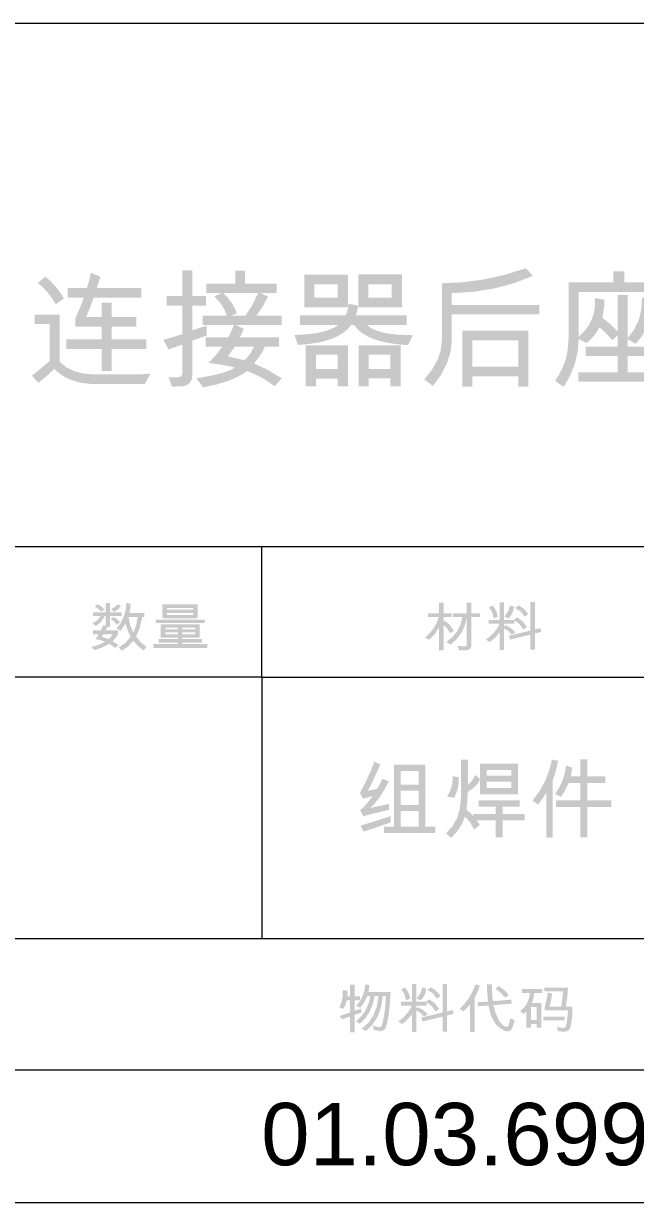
# Model space of a CAD drawing. Header units: millimetres. Extents: x 3 to 294, y 5 to 205.
# Drawn here: x 222.24 to 242.1, y 5.22 to 43.53 of the extents above; entities that cross this region are included whole.
import ezdxf

# ---------------------------------------------------------------- set-up
doc = ezdxf.new("R2010")
doc.units = ezdxf.units.MM

msp = doc.modelspace()

# ---------------------------------------------------------------- hatches: boundary and pattern name
h = msp.add_hatch(color=7)
h.paths.add_polyline_path([(226.217365, 32.960438), (225.09895, 32.960438), (225.09895, 32.236692), (224.776489, 32.236692), (224.776489, 32.960438), (223.621141, 32.960438), (223.621141, 33.268567), (224.776489, 33.268567), (224.776489, 33.683632), (223.914388, 33.683632), (223.914388, 33.942152), (224.019282, 34.187202), (224.100768, 34.383262), (224.158792, 34.530333), (224.193303, 34.628415), (223.664136, 34.628415), (223.664136, 34.936545), (224.294726, 34.936545), (224.370519, 35.203884), (224.416545, 35.436497), (224.726879, 35.304205), (224.617187, 34.936545), (226.055859, 34.936545), (226.055859, 34.628415), (224.51411, 34.628415), (224.444037, 34.437505), (224.379338, 34.268196), (224.320013, 34.120384), (224.266063, 33.993967), (224.776489, 33.993967), (224.776489, 34.463051), (225.09895, 34.463051), (225.09895, 33.993967), (225.894904, 33.993967), (225.894904, 33.683632), (225.09895, 33.683632), (225.09895, 33.268567), (226.217365, 33.268567)])
h.paths.add_polyline_path([(223.544522, 34.597547), (223.282144, 34.411236), (223.149551, 34.618683), (223.008121, 34.802875), (222.857906, 34.963916), (222.698958, 35.101909), (222.940942, 35.308615), (223.116332, 35.156273), (223.275392, 34.986981), (223.418122, 34.800739)])
h.paths.add_polyline_path([(226.35572, 32.156215), (226.173819, 31.821076), (224.416545, 31.821076), (224.106004, 31.85408), (223.777687, 31.952816), (223.617378, 32.024225), (223.47376, 32.107777), (223.346783, 32.203421), (223.236393, 32.311106), (222.961406, 32.059614), (222.719904, 31.858559), (222.50493, 32.087864), (222.727759, 32.270575), (222.898498, 32.411841), (223.017147, 32.511559), (223.083706, 32.569626), (223.083706, 33.764661), (222.597535, 33.764661), (222.597535, 34.072239), (223.406167, 34.072239), (223.406167, 32.536553), (223.631063, 32.358261), (223.892339, 32.230973), (224.189996, 32.154639), (224.524032, 32.129205), (225.919709, 32.129205), (225.981635, 32.130868), (226.074876, 32.135889), (226.199537, 32.144321)])
h = msp.add_hatch(color=7)
h.paths.add_polyline_path([(228.176936, 33.392591), (227.715568, 33.231085), (227.715568, 32.104401), (227.695794, 31.967148), (227.636745, 31.859661), (227.550273, 31.786901), (227.447678, 31.752174), (227.381532, 31.745577), (227.293889, 31.740736), (227.184748, 31.737756), (227.05411, 31.73674), (226.94056, 32.04046), (227.163802, 32.032191), (227.264046, 32.040167), (227.335712, 32.064162), (227.37875, 32.10428), (227.393108, 32.160625), (227.393108, 33.098793), (226.94056, 32.939492), (226.775195, 33.255889), (227.393108, 33.43779), (227.393108, 34.369895), (226.884887, 34.369895), (226.884887, 34.674166), (227.393108, 34.674166), (227.393108, 35.513116), (227.715568, 35.513116), (227.715568, 34.674166), (228.160399, 34.674166), (228.160399, 34.369895), (227.715568, 34.369895), (227.715568, 33.566223), (228.176936, 33.712847)])
h.paths.add_polyline_path([(230.616063, 32.002977), (230.390616, 31.745008), (230.185263, 31.893535), (229.968592, 32.024957), (229.740656, 32.139325), (229.501506, 32.236692), (229.234235, 32.072154), (228.905367, 31.929114), (228.5149, 31.807571), (228.062834, 31.707526), (227.850065, 32.007387), (228.082997, 32.044826), (228.293966, 32.083971), (228.482972, 32.124821), (228.650016, 32.167377), (228.795098, 32.211638), (228.918217, 32.257604), (229.019373, 32.305275), (229.098568, 32.354652), (228.93043, 32.39403), (228.732009, 32.43196), (228.50341, 32.468444), (228.244735, 32.50348), (228.49981, 32.779226), (228.689566, 33.032647), (228.147721, 33.032647), (228.147721, 33.336367), (228.879735, 33.336367), (228.967447, 33.498079), (229.065495, 33.735447), (228.054566, 33.735447), (228.054566, 34.039166), (228.836189, 34.039166), (228.771284, 34.208562), (228.680746, 34.369482), (228.564578, 34.521927), (228.422778, 34.665898), (228.66862, 34.775039), (228.168667, 34.775039), (228.168667, 35.080963), (229.109041, 35.080963), (229.109041, 35.504848), (229.429297, 35.504848), (229.429297, 35.080963), (230.454557, 35.080963), (230.454557, 34.775039), (229.933659, 34.775039), (230.175642, 34.661488), (229.994913, 34.329037), (229.793099, 34.039166), (230.616063, 34.039166), (230.616063, 33.735447), (229.133845, 33.735447), (229.387956, 33.607565), (229.318502, 33.450468), (229.255664, 33.336367), (230.531176, 33.336367), (230.531176, 33.032647), (230.068155, 33.032647), (230.023817, 32.927735), (229.95116, 32.801481), (229.850184, 32.653833), (229.72089, 32.484739), (230.167856, 32.279618)])
h.paths.add_polyline_path([(229.853181, 34.775039), (228.714371, 34.775039), (228.86921, 34.619493), (228.994801, 34.457125), (229.091247, 34.287937), (229.15865, 34.111927), (228.968481, 34.043576), (229.441975, 34.039166), (229.657086, 34.374029)])
h.paths.add_polyline_path([(229.71648, 33.032647), (229.094709, 33.032647), (229.020915, 32.927744), (228.95911, 32.840411), (228.909294, 32.770648), (228.871467, 32.718454), (229.404492, 32.592226), (229.589838, 32.788252)])
h = msp.add_hatch(color=7)
h.paths.add_polyline_path([(234.522526, 34.310364), (233.108659, 34.310364), (233.108659, 35.385234), (234.522526, 35.385234)])
h.paths.add_polyline_path([(234.187938, 34.620147), (234.187938, 35.060568), (233.43112, 35.060568), (233.43112, 34.620147)])
h.paths.add_polyline_path([(232.774071, 34.310364), (231.355794, 34.310364), (231.355794, 35.368697), (232.774071, 35.368697)])
h.paths.add_polyline_path([(232.438932, 34.620147), (232.438932, 35.060568), (231.678255, 35.060568), (231.678255, 34.620147)])
h.paths.add_polyline_path([(234.874201, 33.409127), (234.820975, 33.290073), (234.77705, 33.195876), (234.742426, 33.126586), (234.717105, 33.082256), (234.392008, 33.107913), (234.097194, 33.149737), (233.832663, 33.207724), (233.598414, 33.281865), (233.394447, 33.372156), (233.220762, 33.478589), (233.07736, 33.601158), (232.96424, 33.739856), (232.874943, 33.739856), (232.759653, 33.602553), (232.615528, 33.481276), (232.442567, 33.376032), (232.24077, 33.286826), (232.010138, 33.213666), (231.750671, 33.156559), (231.462368, 33.115509), (231.14523, 33.090525), (231.033333, 33.412986), (231.276292, 33.42208), (231.500815, 33.440262), (231.706916, 33.467527), (231.894607, 33.503867), (232.063901, 33.549277), (232.214812, 33.603749), (232.347351, 33.667278), (232.461532, 33.739856), (231.215234, 33.739856), (231.215234, 34.051844), (232.697452, 34.051844), (232.760773, 34.2303), (232.790608, 34.427773), (233.096532, 34.366037), (233.068765, 34.18703), (233.028181, 34.051844), (234.671354, 34.051844), (234.671354, 33.739856), (233.379305, 33.739856), (233.479532, 33.660895), (233.604511, 33.592682), (233.754244, 33.535218), (233.928729, 33.488502), (234.127968, 33.452535), (234.351959, 33.427317), (234.600704, 33.412848)])
h.paths.add_polyline_path([(234.48339, 31.745008), (234.150456, 31.745008), (234.150456, 32.007387), (233.443798, 32.007387), (233.443798, 31.745008), (233.121337, 31.745008), (233.121337, 33.078398), (234.48339, 33.078398)])
h.paths.add_polyline_path([(234.150456, 32.311106), (234.150456, 32.770269), (233.443798, 32.770269), (233.443798, 32.311106)])
h.paths.add_polyline_path([(232.774071, 31.745008), (232.438932, 31.745008), (232.438932, 31.99085), (231.727864, 31.99085), (231.727864, 31.745008), (231.393277, 31.745008), (231.393277, 33.078398), (232.774071, 33.078398)])
h.paths.add_polyline_path([(232.438932, 32.311106), (232.438932, 32.770269), (231.727864, 32.770269), (231.727864, 32.311106)])
h = msp.add_hatch(color=7)
h.paths.add_polyline_path([(238.979101, 34.082712), (236.13924, 34.082712), (236.13924, 33.231085), (236.101103, 32.864914), (235.986692, 32.496521), (235.796005, 32.125958), (235.529045, 31.753276), (235.246272, 31.969904), (235.496592, 32.282116), (235.675393, 32.598565), (235.782673, 32.919148), (235.818433, 33.243763), (235.818433, 35.093641), (236.496023, 35.12413), (237.176972, 35.215597), (237.861332, 35.368043), (238.549154, 35.581467), (238.772396, 35.331215), (238.165086, 35.096199), (237.523824, 34.924487), (236.84856, 34.81613), (236.13924, 34.77118), (236.13924, 34.390842), (238.979101, 34.390842)])
h.paths.add_polyline_path([(238.623568, 31.73674), (238.303312, 31.73674), (238.303312, 32.071328), (236.808967, 32.071328), (236.808967, 31.73674), (236.486506, 31.73674), (236.486506, 33.553546), (238.623568, 33.553546)])
h.paths.add_polyline_path([(238.303312, 32.379457), (238.303312, 33.243763), (236.808967, 33.243763), (236.808967, 32.379457)])
h = msp.add_hatch(color=7)
h.dxf.hatch_style = 2
h.paths.add_polyline_path([(243.222908, 33.412986), (243.136203, 33.337021), (243.066294, 33.278627), (243.013231, 33.237803), (242.977066, 33.214548), (242.848081, 33.395519), (242.728192, 33.548171), (242.617398, 33.672505), (242.515699, 33.768519), (242.431759, 33.577945), (242.335313, 33.407267), (242.226259, 33.256535), (242.104492, 33.125802), (241.85424, 33.272426), (241.85424, 33.037057), (242.968798, 33.037057), (242.968798, 32.726723), (241.85424, 32.726723), (241.85424, 32.201966), (243.204167, 32.201966), (243.204167, 31.893836), (240.254614, 31.893836), (240.254614, 32.201966), (241.531779, 32.201966), (241.531779, 32.726723), (240.492187, 32.726723), (240.492187, 33.037057), (241.531779, 33.037057), (241.531779, 33.396449), (241.34602, 33.243763), (241.145102, 33.474446), (240.932608, 33.667096), (240.854353, 33.519422), (240.758424, 33.384047), (240.644719, 33.261074), (240.513134, 33.150607), (240.262882, 33.285104), (240.228362, 32.867549), (240.135551, 32.468961), (239.984449, 32.089285), (239.775056, 31.728472), (239.496141, 31.9225), (239.62752, 32.133761), (239.732337, 32.333499), (239.810696, 32.521765), (239.8627, 32.698611), (239.896703, 32.885576), (239.920991, 33.104167), (239.935563, 33.354385), (239.940421, 33.636228), (239.940421, 35.118446), (241.385156, 35.118446), (241.385156, 35.486106), (241.74069, 35.486106), (241.74069, 35.118446), (243.162825, 35.118446), (243.162825, 34.810316), (240.262882, 34.810316), (240.262882, 33.357313), (240.396672, 33.481804), (240.511135, 33.615506), (240.606272, 33.758432), (240.682081, 33.910595), (240.738563, 34.072009), (240.775719, 34.242685), (240.793547, 34.422638), (240.792049, 34.611879), (241.100178, 34.556206), (241.08247, 34.277636), (241.029622, 33.971367), (241.285455, 33.768795), (241.531779, 33.518268), (241.531779, 34.708893), (241.85424, 34.708893), (241.85424, 33.31983), (242.06601, 33.593827), (242.213495, 33.903223), (242.296694, 34.248068), (242.315608, 34.628415), (242.625391, 34.581011), (242.610232, 34.358251), (242.581845, 34.103658), (242.740379, 33.97737), (242.900102, 33.820127), (243.060963, 33.631982)])
h = msp.add_hatch(color=7)
h.paths.add_polyline_path([(226.226946, 23.267912), (226.126073, 23.160425), (225.940451, 23.31387), (225.796998, 23.475169), (225.629635, 23.290305), (225.427132, 23.152157), (225.320748, 23.257439), (225.528763, 23.391867), (225.713213, 23.601949), (225.615717, 23.801902), (225.5484, 24.034102), (225.383586, 23.790464), (225.257909, 23.881415), (225.384534, 24.039769), (225.480049, 24.230472), (225.544558, 24.453628), (225.578165, 24.70934), (225.714867, 24.674614), (225.693369, 24.498983), (225.671872, 24.372548), (226.161902, 24.372548), (226.161902, 24.248524), (226.085283, 24.246871), (226.077566, 24.192852), (226.004806, 23.877763), (225.889051, 23.611871), (226.042495, 23.425836)])
h.paths.add_polyline_path([(225.946377, 24.246871), (225.642106, 24.246871), (225.700811, 23.967473), (225.800856, 23.736445), (225.890153, 23.980289)])
h.paths.add_polyline_path([(225.416659, 24.277188), (225.041281, 24.277188), (225.041281, 23.921654), (224.951985, 23.921654), (224.938824, 23.890303), (224.901273, 23.814718), (225.303109, 23.814718), (225.303109, 23.700065), (225.234827, 23.579349), (225.128925, 23.46194), (225.243784, 23.385941), (225.318543, 23.326892), (225.205544, 23.24421), (225.023091, 23.374848), (224.787516, 23.258266), (224.530856, 23.166489), (224.433291, 23.27122), (224.682578, 23.346392), (224.879775, 23.442648), (224.742041, 23.490259), (224.569992, 23.530842), (224.640617, 23.628407), (224.681889, 23.687938), (224.488413, 23.687938), (224.488413, 23.814718), (224.75024, 23.814718), (224.777525, 23.873422), (224.813078, 23.980082), (224.899619, 23.961341), (224.899619, 24.277188), (224.862137, 24.277188), (224.806438, 24.171449), (224.739422, 24.082402), (224.661141, 24.009995), (224.571646, 23.954175), (224.480144, 24.047882), (224.631384, 24.143725), (224.744176, 24.277188), (224.488413, 24.277188), (224.488413, 24.403967), (224.899619, 24.403967), (224.899619, 24.702726), (225.041281, 24.702726), (225.041281, 24.403967), (225.416659, 24.403967)])
h.paths.add_polyline_path([(225.128925, 23.687938), (224.835127, 23.687938), (224.781659, 23.601949), (224.797679, 23.598331), (224.839123, 23.584999), (224.905993, 23.561951), (224.998287, 23.529188), (225.077662, 23.610217)])
h.paths.add_polyline_path([(224.862137, 24.489957), (224.756854, 24.420504), (224.670383, 24.506424), (224.549597, 24.583663), (224.633382, 24.661385), (224.769257, 24.587039)])
h.paths.add_polyline_path([(225.400674, 24.598546), (225.3018, 24.494642), (225.181841, 24.417196), (225.075457, 24.500981), (225.204924, 24.577875), (225.297597, 24.659731)])
h.paths.add_polyline_path([(225.363742, 24.07875), (225.265626, 23.986697), (225.179223, 24.095493), (225.065535, 24.180725), (225.155934, 24.253485), (225.265626, 24.184308)])
h = msp.add_hatch(color=7)
h.paths.add_polyline_path([(227.892471, 24.202773), (226.745392, 24.202773), (226.745392, 24.65477), (227.892471, 24.65477)])
h.paths.add_polyline_path([(227.743091, 24.480035), (227.743091, 24.535707), (226.893669, 24.535707), (226.893669, 24.480035)])
h.paths.add_polyline_path([(227.743091, 24.315221), (227.743091, 24.379162), (226.893669, 24.379162), (226.893669, 24.315221)])
h.paths.add_polyline_path([(228.118469, 24.051189), (226.521598, 24.051189), (226.521598, 24.163086), (228.118469, 24.163086)])
h.paths.add_polyline_path([(228.199498, 23.239249), (226.447735, 23.239249), (226.447735, 23.364926), (227.247549, 23.364926), (227.247549, 23.414536), (226.618061, 23.414536), (226.618061, 23.527535), (227.247549, 23.527535), (227.247549, 23.572183), (226.688065, 23.572183), (226.688065, 24.011502), (227.957514, 24.011502), (227.957514, 23.572183), (227.395826, 23.572183), (227.395826, 23.527535), (228.031377, 23.527535), (228.031377, 23.414536), (227.395826, 23.414536), (227.395826, 23.364926), (228.199498, 23.364926)])
h.paths.add_polyline_path([(227.808135, 23.845035), (227.808135, 23.899054), (227.395826, 23.899054), (227.395826, 23.845035)])
h.paths.add_polyline_path([(227.247549, 23.899054), (226.837445, 23.899054), (226.837445, 23.845035), (227.247549, 23.845035)])
h.paths.add_polyline_path([(227.808135, 23.684631), (227.808135, 23.748572), (227.395826, 23.748572), (227.395826, 23.684631)])
h.paths.add_polyline_path([(227.247549, 23.684631), (227.247549, 23.748572), (226.837445, 23.748572), (226.837445, 23.684631)])
h = msp.add_hatch(color=7)
h.paths.add_polyline_path([(237.060887, 24.250178), (236.778114, 24.250178), (236.778114, 23.335161), (236.765711, 23.258748), (236.728504, 23.206727), (236.65912, 23.176686), (236.550462, 23.166489), (236.377932, 23.168142), (236.332732, 23.304293), (236.559833, 23.293819), (236.6102, 23.30574), (236.627081, 23.346185), (236.627081, 24.253485), (236.568686, 23.983743), (236.461303, 23.742578), (236.30493, 23.530041), (236.099568, 23.346185), (235.963969, 23.437135), (236.165808, 23.60076), (236.319847, 23.79074), (236.426034, 24.007178), (236.484316, 24.250178), (236.185006, 24.250178), (236.185006, 24.370894), (236.628734, 24.370894), (236.628734, 24.715404), (236.778114, 24.715404), (236.778114, 24.370894), (237.060887, 24.370894)])
h.paths.add_polyline_path([(236.20926, 23.797079), (236.081929, 23.722665), (235.982366, 23.882173), (235.875774, 23.988351), (235.875774, 23.160425), (235.726395, 23.160425), (235.726395, 23.902361), (235.57798, 23.676983), (235.40228, 23.506589), (235.273296, 23.576042), (235.439711, 23.7412), (235.56861, 23.907598), (235.660094, 24.075236), (235.714268, 24.244115), (235.369208, 24.244115), (235.369208, 24.370894), (235.726395, 24.370894), (235.726395, 24.707687), (235.875774, 24.707687), (235.875774, 24.370894), (236.142011, 24.370894), (236.142011, 24.244115), (235.875774, 24.244115), (235.875774, 24.097491), (235.911052, 24.125052), (236.069044, 23.995792)])
h = msp.add_hatch(color=7)
h.paths.add_polyline_path([(239.051768, 23.764006), (238.838447, 23.711089), (238.838447, 23.183576), (238.689068, 23.183576), (238.689068, 23.673056), (238.037532, 23.513203), (237.994537, 23.638329), (238.689068, 23.805347), (238.689068, 24.735799), (238.838447, 24.735799), (238.838447, 23.841727), (239.012632, 23.887478)])
h.paths.add_polyline_path([(238.58103, 23.923307), (238.462519, 23.83842), (238.342285, 24.012535), (238.170375, 24.144896), (238.170375, 24.026385), (237.841299, 24.026385), (237.841299, 23.94701), (237.892562, 23.978429), (238.05207, 23.893335), (238.207857, 23.752431), (238.090448, 23.674709), (237.967941, 23.79701), (237.841299, 23.865981), (237.841299, 23.173103), (237.692471, 23.173103), (237.692471, 23.757392), (237.641527, 23.679162), (237.570583, 23.598297), (237.479693, 23.514848), (237.368908, 23.428867), (237.250396, 23.518164), (237.390612, 23.622619), (237.52876, 23.763455), (237.637418, 23.908562), (237.690266, 24.026385), (237.342449, 24.026385), (237.342449, 24.153164), (237.692471, 24.153164), (237.692471, 24.728633), (237.841299, 24.728633), (237.841299, 24.153164), (238.155492, 24.153164), (238.143916, 24.158125), (238.267388, 24.234193), (238.436612, 24.110169)])
h.paths.add_polyline_path([(238.625678, 24.339475), (238.502206, 24.2601), (238.375771, 24.427256), (238.198487, 24.542322), (238.314242, 24.625004), (238.478435, 24.513245)])
h.paths.add_polyline_path([(238.164862, 24.577049), (238.136423, 24.456324), (238.095685, 24.353738), (238.042544, 24.269238), (237.976898, 24.202773), (237.848465, 24.258446), (237.9749, 24.439452), (238.033122, 24.625004)])
h.paths.add_polyline_path([(237.640657, 24.263958), (237.503955, 24.20112), (237.452692, 24.400729), (237.345205, 24.561063), (237.475843, 24.620043), (237.584502, 24.443861)])
h = msp.add_hatch(color=7)
h.paths.add_polyline_path([(234.099488, 17.977922), (233.926603, 17.937227), (233.773401, 17.900726), (233.639875, 17.868422), (233.526017, 17.840324), (233.431823, 17.816438), (233.357285, 17.79677), (233.302397, 17.781326), (233.267153, 17.770113), (233.165178, 17.958629), (233.294576, 18.092368), (233.404957, 18.214117), (233.496321, 18.323878), (233.568668, 18.42165), (233.531323, 18.417171), (233.444093, 18.393538), (233.340671, 18.364186), (233.261641, 18.338968), (233.154154, 18.534649), (233.264345, 18.727824), (233.380014, 18.960118), (233.501264, 19.231583), (233.628199, 19.542271), (233.819471, 19.454076), (233.698746, 19.182792), (233.590372, 18.949438), (233.494297, 18.754119), (233.410469, 18.596936), (233.706472, 18.658672), (233.792943, 18.798337), (233.895538, 18.993811), (234.096732, 18.903963), (233.953485, 18.634832), (233.806517, 18.402082), (233.655829, 18.205711), (233.501419, 18.045721), (234.099488, 18.169744)])
h.paths.add_polyline_path([(235.602652, 17.223859), (233.940738, 17.223859), (233.940738, 17.431116), (234.263199, 17.431116), (234.263199, 19.443052), (235.279089, 19.443052), (235.279089, 17.431116), (235.602652, 17.431116)])
h.paths.add_polyline_path([(235.064115, 18.79372), (235.064115, 19.237448), (234.477071, 19.237448), (234.477071, 18.79372)])
h.paths.add_polyline_path([(235.064115, 18.133915), (235.064115, 18.599692), (234.477071, 18.599692), (234.477071, 18.133915)])
h.paths.add_polyline_path([(235.064115, 17.431116), (235.064115, 17.938234), (234.477071, 17.938234), (234.477071, 17.431116)])
h.paths.add_polyline_path([(234.161224, 17.56892), (233.278177, 17.272366), (233.173446, 17.466945), (233.37173, 17.528104), (233.548626, 17.58301), (233.704141, 17.631664), (233.838281, 17.674064), (233.951053, 17.710212), (234.042463, 17.740107), (234.112518, 17.763749), (234.161224, 17.781138)])
h = msp.add_hatch(color=7)
h.paths.add_polyline_path([(236.122448, 17.066763), (235.952674, 17.212835), (236.164332, 17.449926), (236.31558, 17.719677), (236.406367, 18.022088), (236.436641, 18.357158), (236.436641, 19.612275), (236.663742, 19.612275), (236.663742, 18.788208), (236.797687, 18.923807), (236.905174, 19.112323), (237.059514, 18.980031), (237.059514, 19.482739), (238.287071, 19.482739), (238.287071, 18.481181), (237.059514, 18.481181), (237.059514, 18.969007), (237.000146, 18.861304), (236.916267, 18.758098), (236.802312, 18.659336), (236.658229, 18.564966), (236.645827, 18.256905), (236.616888, 17.980678), (236.76489, 17.859617), (236.841784, 17.772869), (236.848399, 17.84563), (237.570491, 17.84563), (237.570491, 18.088165), (237.016519, 18.088165), (237.016519, 18.291012), (238.349358, 18.291012), (238.349358, 18.088165), (237.796489, 18.088165), (237.796489, 17.84563), (238.507557, 17.84563), (238.507557, 17.638924), (237.796489, 17.638924), (237.796489, 17.083299), (237.570491, 17.083299), (237.570491, 17.638924), (236.946515, 17.638924), (236.959675, 17.618667), (236.988959, 17.577739), (237.051246, 17.484584), (236.864935, 17.337409), (236.728234, 17.583458), (236.56342, 17.762948), (236.502037, 17.587041), (236.408047, 17.412375), (236.2815, 17.238949)])
h.paths.add_polyline_path([(238.06934, 19.273277), (237.271732, 19.273277), (237.271732, 19.095786), (238.06934, 19.095786)])
h.paths.add_polyline_path([(238.06934, 18.890183), (237.271732, 18.890183), (237.271732, 18.686233), (238.06934, 18.686233)])
h.paths.add_polyline_path([(236.162136, 19.073738), (236.367739, 19.039011), (236.365758, 18.865059), (236.339903, 18.696224), (236.290069, 18.532453), (236.216155, 18.373694), (235.990156, 18.409523), (236.067654, 18.552563), (236.123137, 18.69395), (236.156503, 18.833683), (236.167648, 18.971763)])
h = msp.add_hatch(color=7)
h.paths.add_polyline_path([(241.318755, 18.07714), (240.538785, 18.07714), (240.538785, 17.091567), (240.317196, 17.091567), (240.317196, 18.07714), (239.528959, 18.07714), (239.528959, 18.291012), (240.317196, 18.291012), (240.317196, 18.853251), (239.935204, 18.853251), (239.81814, 18.610579), (239.689913, 18.398499), (239.49313, 18.497718), (239.628608, 18.703407), (239.734011, 18.925323), (239.809234, 19.163568), (239.854176, 19.418247), (240.048203, 19.35596), (240.033389, 19.201344), (240.00576, 19.068225), (240.317196, 19.068225), (240.317196, 19.626055), (240.538785, 19.626055), (240.538785, 19.068225), (241.125829, 19.068225), (241.125829, 18.853251), (240.538785, 18.853251), (240.538785, 18.291012), (241.318755, 18.291012)])
h.paths.add_polyline_path([(239.596207, 19.572587), (239.557208, 19.389859), (239.495886, 19.16579), (239.421472, 18.931524), (239.421472, 17.075031), (239.2076, 17.075031), (239.2076, 18.525278), (238.947426, 18.147696), (238.763872, 18.277231), (238.987114, 18.585016), (239.166534, 18.910578), (239.302133, 19.253916), (239.393911, 19.615031)])
h = msp.add_hatch(color=7)
h.paths.add_polyline_path([(234.154072, 12.058535), (234.134951, 11.762834), (234.113144, 11.513177), (234.088649, 11.309511), (234.061467, 11.151786), (234.033355, 11.031148), (234.00607, 10.938673), (233.979612, 10.874206), (233.95398, 10.837594), (233.894518, 10.803349), (233.817279, 10.791843), (233.741556, 10.801765), (233.601754, 10.83153), (233.572539, 10.965475), (233.65399, 10.943771), (233.716476, 10.928268), (233.760047, 10.918967), (233.784757, 10.915866), (233.836158, 10.929233), (233.868542, 10.969885), (233.881461, 11.009073), (233.897067, 11.072136), (233.915361, 11.159176), (233.936342, 11.270297), (233.957202, 11.403735), (233.975064, 11.558514), (233.989827, 11.734688), (234.001385, 11.932307), (233.899961, 11.932307), (233.846847, 11.575748), (233.737973, 11.266784), (233.573392, 11.005464), (233.353156, 10.791843), (233.21921, 10.86791), (233.434908, 11.063988), (233.597482, 11.306678), (233.706933, 11.596083), (233.76326, 11.932307), (233.639237, 11.932307), (233.570197, 11.65316), (233.466431, 11.40941), (233.327938, 11.201111), (233.154718, 11.028314), (233.027939, 11.100523), (233.204681, 11.274983), (233.3422, 11.471767), (233.440549, 11.690875), (233.499779, 11.932307), (233.397804, 11.932307), (233.297828, 11.724774), (233.168499, 11.548661), (233.030144, 11.603783), (233.148801, 11.751569), (233.239399, 11.918733), (233.301988, 12.105225), (233.336619, 12.310992), (233.470013, 12.279573), (233.433633, 12.058535)])
h.paths.add_polyline_path([(233.199918, 11.38936), (232.986598, 11.3166), (232.986598, 10.751053), (232.837218, 10.751053), (232.837218, 11.262029), (232.590825, 11.174937), (232.488299, 11.276912), (232.837218, 11.394321), (232.837218, 11.786786), (232.731385, 11.786786), (232.685634, 11.640507), (232.621693, 11.517793), (232.482236, 11.564095), (232.539088, 11.669929), (232.578216, 11.798913), (232.59967, 11.951048), (232.603503, 12.126335), (232.752882, 12.099876), (232.757843, 11.98798), (232.752882, 11.913566), (232.837218, 11.913566), (232.837218, 12.30107), (232.986598, 12.30107), (232.986598, 11.913566), (233.161333, 11.913566), (233.161333, 11.786786), (232.986598, 11.786786), (232.986598, 11.446686), (233.199918, 11.517793)])
h = msp.add_hatch(color=7)
h.paths.add_polyline_path([(236.201945, 11.351326), (235.988625, 11.298409), (235.988625, 10.770896), (235.839797, 10.770896), (235.839797, 11.260376), (235.188811, 11.100523), (235.145817, 11.225649), (235.839797, 11.392667), (235.839797, 12.323119), (235.988625, 12.323119), (235.988625, 11.429047), (236.162809, 11.474798)])
h.paths.add_polyline_path([(235.731207, 11.510627), (235.613247, 11.42574), (235.493082, 11.599855), (235.321654, 11.732216), (235.321654, 11.613705), (234.992579, 11.613705), (234.992579, 11.53433), (235.043842, 11.565749), (235.20335, 11.480655), (235.359137, 11.339751), (235.241177, 11.262029), (235.119152, 11.38433), (234.992579, 11.453301), (234.992579, 10.760423), (234.843751, 10.760423), (234.843751, 11.344712), (234.793125, 11.266482), (234.722345, 11.185617), (234.631516, 11.102168), (234.520738, 11.016187), (234.402778, 11.105484), (234.542511, 11.209939), (234.680591, 11.350775), (234.789249, 11.495882), (234.842097, 11.613705), (234.494831, 11.613705), (234.494831, 11.740484), (234.843751, 11.740484), (234.843751, 12.315953), (234.992579, 12.315953), (234.992579, 11.740484), (235.30622, 11.740484), (235.295196, 11.745445), (235.418117, 11.821513), (235.587271, 11.697489)])
h.paths.add_polyline_path([(235.776407, 11.926795), (235.652383, 11.84742), (235.526293, 12.014576), (235.349766, 12.129642), (235.46497, 12.212324), (235.629163, 12.100566)])
h.paths.add_polyline_path([(235.315591, 12.164369), (235.28747, 12.043644), (235.246896, 11.941058), (235.193815, 11.856558), (235.128178, 11.790094), (235.000296, 11.845766), (235.126455, 12.026772), (235.184402, 12.212324)])
h.paths.add_polyline_path([(234.792488, 11.851278), (234.655786, 11.78844), (234.604523, 11.988049), (234.497036, 12.148383), (234.627674, 12.207363), (234.736333, 12.031181)])
h = msp.add_hatch(color=7)
h.paths.add_polyline_path([(237.053681, 12.26028), (237.009998, 12.146592), (236.94895, 12.01058), (236.880049, 11.864508), (236.880049, 10.760423), (236.730669, 10.760423), (236.730669, 11.66607), (236.650054, 11.557274), (236.520656, 11.429047), (236.397184, 11.510627), (236.55459, 11.672375), (236.6936, 11.85996), (236.814213, 12.073384), (236.916429, 12.312646)])
h.paths.add_polyline_path([(238.183121, 11.145172), (238.165345, 11.070344), (238.128551, 10.95831), (238.082662, 10.854474), (238.039254, 10.802316), (237.947753, 10.775857), (237.852255, 10.799697), (237.72451, 10.870666), (237.590152, 10.990073), (237.47481, 11.159503), (237.386271, 11.372066), (237.332045, 11.621422), (236.993599, 11.595515), (236.975409, 11.72505), (237.314957, 11.750406), (237.289739, 12.062118), (237.283538, 12.309338), (237.440635, 12.309338), (237.445914, 12.131356), (237.453519, 11.981021), (237.463501, 11.858281), (237.475912, 11.763084), (237.763647, 11.78341), (238.071225, 11.809937), (238.08721, 11.681504), (237.493, 11.632997), (237.562315, 11.375511), (237.670491, 11.144069), (237.735078, 11.048571), (237.801474, 10.980358), (237.869626, 10.939431), (237.939484, 10.925788), (237.964504, 10.943168), (237.989163, 10.995379), (238.013511, 11.082523), (238.037601, 11.204703)])
h.paths.add_polyline_path([(237.994606, 11.963175), (237.872787, 11.875532), (237.709559, 12.053023), (237.555838, 12.166022), (237.66553, 12.252012), (237.830482, 12.135912)])
h = msp.add_hatch(color=7)
h.paths.add_polyline_path([(240.059567, 11.489681), (240.051299, 11.30151), (240.026494, 11.087294), (240.008502, 10.985069), (239.987565, 10.905737), (239.96363, 10.849247), (239.936646, 10.815545), (239.866022, 10.782059), (239.768525, 10.770896), (239.595444, 10.785779), (239.554103, 10.919173), (239.699623, 10.898365), (239.775691, 10.891613), (239.833569, 10.918622), (239.845256, 10.94229), (239.857202, 10.986008), (239.869458, 11.049777), (239.882076, 11.133596), (239.90316, 11.3084), (239.915149, 11.458813), (239.159984, 11.458813), (239.159984, 11.572363), (239.201109, 11.743111), (239.231022, 11.87753), (239.249668, 11.975672), (239.256998, 12.037589), (239.399211, 12.004516), (239.366207, 11.807181), (239.31708, 11.585041), (239.691355, 11.585041), (239.763564, 12.07893), (239.142345, 12.07893), (239.142345, 12.20571), (239.912944, 12.20571), (239.892204, 11.894962), (239.844593, 11.585041), (240.059567, 11.585041)])
h.paths.add_polyline_path([(239.084467, 12.030975), (238.821537, 12.027667), (238.790187, 11.842735), (238.742714, 11.700797), (239.048638, 11.700797), (239.048638, 10.902086), (238.902015, 10.902086), (238.902015, 11.022802), (238.711294, 11.022802), (238.711294, 10.902086), (238.565222, 10.902086), (238.565222, 11.427394), (238.474823, 11.341404), (238.362926, 11.440072), (238.486743, 11.552089), (238.580381, 11.687981), (238.643839, 11.847644), (238.677119, 12.030975), (238.421355, 12.030975), (238.421355, 12.157203), (239.084467, 12.157203)])
h.paths.add_polyline_path([(238.902015, 11.149581), (238.902015, 11.574017), (238.711294, 11.574017), (238.711294, 11.149581)])
h.paths.add_polyline_path([(239.810418, 11.133596), (239.118643, 11.133596), (239.118643, 11.260376), (239.810418, 11.260376)])

# ---------------------------------------------------------------- linework, layer by layer
at = {"color": 9, "lineweight": 0, "true_color": 0xc0c0c0}
for points in [[(291.994167, 43.532778), (176.988611, 43.532778)], [(291.994167, 26.528889), (176.988611, 26.528889)], [(229.975833, 22.295556), (229.975833, 26.528889)], [(229.975833, 22.295556), (176.988611, 22.295556)], [(229.975833, 22.295556), (229.975833, 13.793611)], [(229.975833, 22.295556), (291.994167, 22.295556)], [(221.967778, 13.793611), (251.989167, 13.793611)], [(4.974167, 5.221111), (291.994167, 5.221111)]]:
    msp.add_lwpolyline(points, dxfattribs=at)
at = {"color": 190, "lineweight": 0, "true_color": 0x8000ff}
msp.add_lwpolyline([(221.967778, 9.525), (251.989167, 9.525)], dxfattribs=at)

# ---------------------------------------------------------------- texts
at = {"color": 7, "insert": (229.950546, 8.454785), "char_height": 2.025099, "attachment_point": 1}
msp.add_mtext('{\\fArialUnicodeMS|b0|i0|c0;01.03.6999}', dxfattribs=at)

doc.saveas('drawing.dxf')
